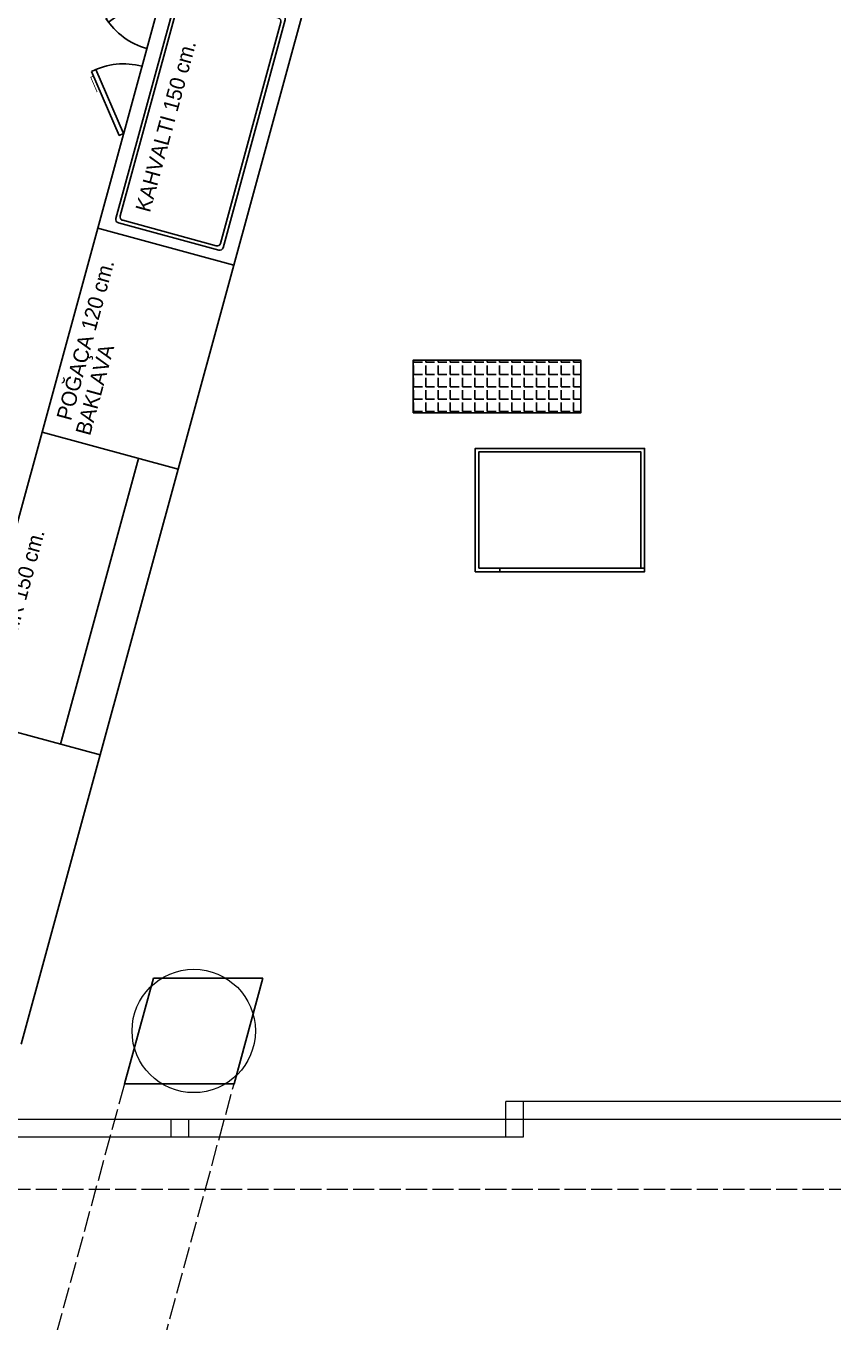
# Model space of a CAD drawing. Header units: millimetres. Extents: x 24907 to 30960, y 3978 to 9944.
# Drawn here: x 28219 to 28677, y 7959 to 8694 of the extents above; entities that cross this region are included whole.
import ezdxf
from ezdxf.enums import TextEntityAlignment as Align

# ---------------------------------------------------------------- set-up
doc = ezdxf.new("R2010")
doc.units = ezdxf.units.MM
for name, pattern in [('ACAD_ISO02W100', [15, 12, -3]), ('DOT', [6.35, 0, -6.35]), ('DUZ', [0])]:
    doc.linetypes.add(name, pattern=pattern)
for name, color, linetype, lineweight in [('AKR', 103, 'Continuous', 9), ('iz', 241, 'DOT', 13), ('kl', 5, 'Continuous', 25), ('PN', 90, 'Continuous', 9)]:
    doc.layers.add(name, color=color, linetype=linetype, lineweight=lineweight)
doc.layers.add('S2000-002 Çizgi', color=7, linetype='Continuous')
doc.styles.add('TAKSİM', font='GOTHIC.TTF', dxfattribs={"height": 20})

# ---------------------------------------------------------------- blocks, each defined once
blk = doc.blocks.new('A$C06E319C1')
for points in [[(0, 0), (96, 0), (96, 70), (0, 70)], [(2, 2), (94, 2), (94, 68), (2, 68)]]:
    blk.add_lwpolyline(points, close=True)
blk = doc.blocks.new('A$C4C4D7A5C')
at = {"layer": 'S2000-002 Çizgi'}
for points in [[(0, 26.83), (0, 106.83), (150, 106.83), (150, 26.83)], [(84.8, 0), (53.91, 24.77), (55.56, 26.83), (86.45, 2.06)], [(115.95, 0), (146.85, 24.77), (145.2, 26.83), (114.3, 2.06)]]:
    blk.add_lwpolyline(points, close=True, dxfattribs=at)
for points in [[(144, 37.33), (144, 96.33, 0.414214), (142, 98.33), (8, 98.33, 0.414214), (6, 96.33), (6, 37.33, 0.414214), (8, 35.33), (142, 35.33, 0.414214)], [(142, 39.33), (142, 94.33, 0.414214), (140, 96.33), (10, 96.33, 0.414214), (8, 94.33), (8, 39.33, 0.414214), (10, 37.33), (140, 37.33, 0.414214)]]:
    blk.add_lwpolyline(points, format="xyb", close=True, dxfattribs=at)
at = {"layer": 'S2000-002 Çizgi', "const_width": 0.44}
for points in [[(82.54, 1.81), (81.48, 0.48), (75.81, 5.03), (74.36, 6.19)], [(118.21, 1.81), (119.28, 0.48), (124.95, 5.03), (126.4, 6.19)]]:
    blk.add_lwpolyline(points, dxfattribs=at)
at = {"layer": 'S2000-002 Çizgi'}
for centre, start, end in [((55.56, 26.83), 317.45675, 0), ((145.2, 26.83), 180, 222.54325)]:
    blk.add_arc(centre, 39.6, start, end, dxfattribs=at)

msp = doc.modelspace()

# ---------------------------------------------------------------- hatches: boundary and pattern name
h = msp.add_hatch()
h.set_pattern_fill('ANGLE', color=256)
h.set_pattern_definition([(0, (-36270.134, 59626.798), (0, 6.985), [5.08, -1.905]), (90, (-36270.134, 59626.798), (-6.985, 4e-16), [5.08, -1.905])])
h.paths.add_polyline_path([(28533.86, 8474.82), (28533.86, 8504.82), (28438.86, 8504.82), (28438.86, 8474.82)])

# ---------------------------------------------------------------- linework, layer by layer
for p, q in [((28228.21, 8463.95), (28183.98, 8301.94)), ((28238.78, 8286.97), (28283.01, 8448.98)), ((28261.15, 8280.87), (28305.39, 8442.87)), ((28183.98, 8301.94), (28261.15, 8280.87)), ((28261.15, 8280.87), (28183.98, 8301.94)), ((28216.38, 8116.87), (28261.15, 8280.87))]:
    msp.add_line(p, q)
for points in [[(28305.39, 8442.87), (28336.99, 8558.64), (28259.82, 8579.71), (28228.21, 8463.95)], [(28438.86, 8474.82), (28533.86, 8474.82), (28533.86, 8504.82), (28438.86, 8504.82)], [(28570.04, 8386.77), (28488.04, 8386.77), (28488.04, 8384.77), (28570.04, 8384.77)]]:
    msp.add_lwpolyline(points, close=True)
at = {"layer": 'AKR', "linetype": 'DUZ'}
msp.add_circle((28314.29, 8124.28), 35, dxfattribs=at)
at = {"layer": 'iz', "linetype": 'ACAD_ISO02W100'}
for p, q in [((28275, 8094.28), (28163.91, 7687.43)), ((28221.79, 7671.63), (28337.19, 8094.28)), ((29286.71, 8034.28), (28007.24, 8034.28))]:
    msp.add_line(p, q, dxfattribs=at)
at = {"layer": 'kl'}
for p, q in [((28275, 8094.28), (28291.38, 8154.28)), ((28275, 8094.28), (28291.38, 8154.28)), ((28353.57, 8154.28), (28291.38, 8154.28)), ((28337.19, 8094.28), (28353.57, 8154.28)), ((28337.19, 8094.28), (28275, 8094.28))]:
    msp.add_line(p, q, dxfattribs=at)
at = {"layer": 'PN'}
for p, q in [((28491.42, 8064.28), (28491.42, 8084.28)), ((28711.42, 8084.28), (28491.42, 8084.28)), ((28501.42, 8064.28), (28501.42, 8084.28)), ((28007.79, 8074.28), (29289.81, 8074.28)), ((28301.42, 8064.28), (28301.42, 8074.28)), ((28311.42, 8064.28), (28311.42, 8074.28)), ((28005.06, 8064.28), (28501.42, 8064.28))]:
    msp.add_line(p, q, dxfattribs=at)

# ---------------------------------------------------------------- block references
at = {"xscale": -1, "rotation": 254.7285102926941}
msp.add_blockref('A$C4C4D7A5C', (28233.93, 8586.78), dxfattribs=at)
at = {"ltscale": 5}
msp.add_blockref('A$C06E319C1', (28474.03, 8384.77), dxfattribs=at)

# ---------------------------------------------------------------- texts
at = {"style": 'TAKSİM'}
for s, p in [('KAHVALTI 150 cm.', (28302.58, 8636.47)), ('POĞAÇA 120 cm.', (28256.97, 8515.22)), ('BAKLAVA', (28262.36, 8486.93)), ('ET TEŞHİR 150 cm.', (28216.06, 8357))]:
    msp.add_text(s, height=8.64, rotation=74.72851, dxfattribs=at).set_placement(p, align=Align.CENTER)

doc.saveas('drawing.dxf')
